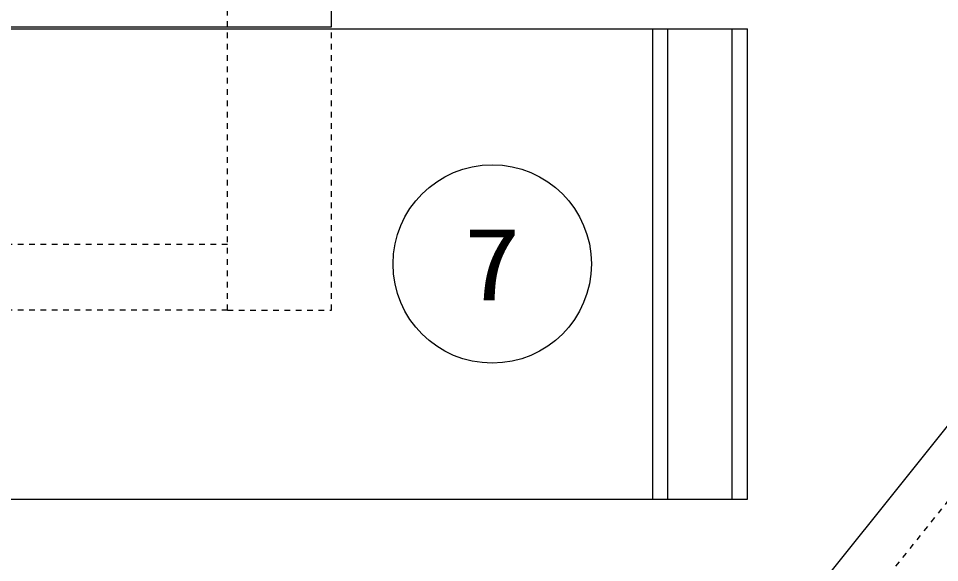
# Model space of a CAD drawing. Units: millimetres at full size; details may follow other scales. Extents: x 0 to 25230, y 0 to 17820.
# Drawn here: x 8294 to 9268, y 5353 to 5929 of the extents above; entities that cross this region are included whole.
import ezdxf
from ezdxf.enums import TextEntityAlignment as Align

# ---------------------------------------------------------------- set-up
doc = ezdxf.new("R2010")
doc.units = ezdxf.units.MM
doc.linetypes.add('DASHED_SPACED', pattern=[12, 6, -6])
doc.layers.add('D-STR-STRn', color=2, linetype='Continuous', lineweight=25)
doc.layers.add('D-STR-TXT', color=7, linetype='Continuous', lineweight=25)
doc.styles.add('ＭＳ ゴシック', font='')
doc.styles.get('ＭＳ ゴシック').set_extended_font_data('MS Gothic')

# ---------------------------------------------------------------- blocks, each defined once
blk = doc.blocks.new('FD')
at = {"color": 1, "linetype": 'Continuous', "lineweight": 25}
for p, q in [((460, -502), (1250, -502)), ((1150, -1000), (1150, -502)), ((1166, -1000), (1166, -502)), ((1234, -1000), (1234, -502)), ((1250, -1000), (1250, -502)), ((0, -1000), (1250, -1000))]:
    blk.add_line(p, q, dxfattribs=at)
blk = doc.blocks.new('GA-8')
at = {"color": 2, "linetype": 'Continuous', "lineweight": 25}
for p, q in [((-34, 502), (1, 11)), ((-34, 502), (350, 502)), ((350, 2), (350, 502)), ((10, 2), (1, 11)), ((10, 2), (350, 2))]:
    blk.add_line(p, q, dxfattribs=at)
at = {"color": 2, "linetype": 'DASHED_SPACED', "lineweight": 25}
for p, q in [((240, -298), (240, 502)), ((350, -298), (350, 2)), ((-330, -228), (240, -228)), ((-330, -298), (-330, -228)), ((240, -298), (-330, -298)), ((240, -298), (350, -298))]:
    blk.add_line(p, q, dxfattribs=at)

msp = doc.modelspace()

# ---------------------------------------------------------------- linework, layer by layer
at = {"layer": 'D-STR-STRn', "color": 1}
msp.add_lwpolyline([(8415, 4420), (14015, 11420), (14015, 12420)], dxfattribs=at)
at = {"layer": 'D-STR-STRn', "linetype": 'DASHED_SPACED'}
msp.add_lwpolyline([(8465, 4402.461), (14065, 11402.461), (14065, 12420)], dxfattribs=at)
at = {"layer": 'D-STR-TXT'}
msp.add_circle((8795, 5669), 105, dxfattribs=at)

# ---------------------------------------------------------------- block references
at = {"layer": 'D-STR-STRn'}
for name, p in [('FD', (7815, 6420)), ('GA-8', (8275, 5918))]:
    msp.add_blockref(name, p, dxfattribs=at)

# ---------------------------------------------------------------- texts
at = {"layer": 'D-STR-TXT', "style": 'ＭＳ ゴシック', "width": 1.15}
msp.add_text('7', height=76.98, dxfattribs=at).set_placement((8795, 5669), align=Align.MIDDLE_CENTER)

doc.saveas('drawing.dxf')
